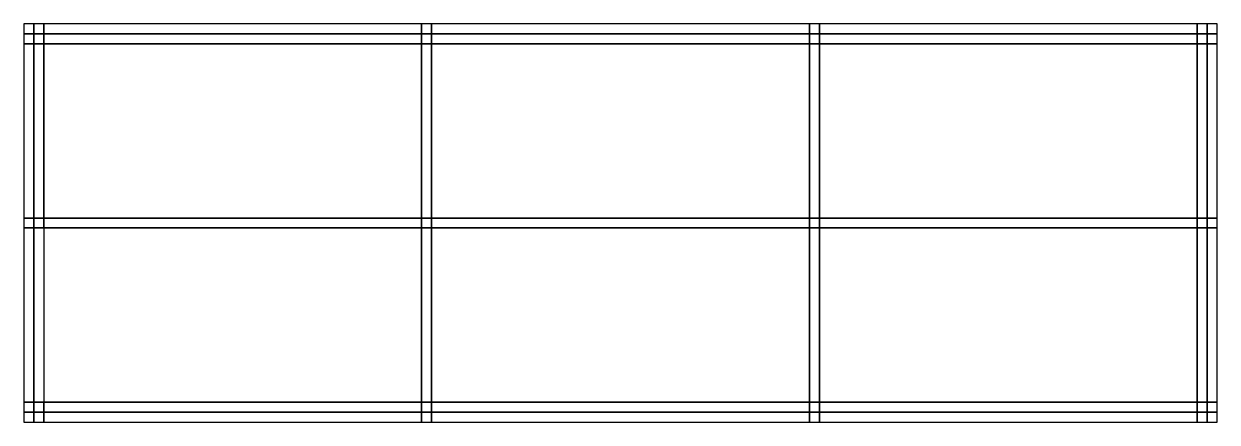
# Model space of a CAD drawing. Header units: metres. Extents: x 18 to 33, y 0 to 5.
import ezdxf

# ---------------------------------------------------------------- set-up
doc = ezdxf.new("R2010")
doc.units = ezdxf.units.M

msp = doc.modelspace()

# ---------------------------------------------------------------- linework, layer by layer
at = {"layer": 'GROUP0'}
for points in [[(18, 5, 0), (18, 4.875, 0), (18.125, 4.875, 0), (18.125, 5, 0), (18, 5, 0)], [(18.125, 5, 0), (18.125, 4.875, 0), (18.25, 4.875, 0), (18.25, 5, 0), (18.125, 5, 0)], [(18.25, 4.875, 0), (23, 4.875, 0), (23, 5, 0), (18.25, 5, 0), (18.25, 4.875, 0)], [(23, 5, 0), (23, 4.875, 0), (23.125, 4.875, 0), (23.125, 5, 0), (23, 5, 0)], [(23.125, 4.875, 0), (27.875, 4.875, 0), (27.875, 5, 0), (23.125, 5, 0), (23.125, 4.875, 0)], [(28, 4.75, 0), (32.75, 4.75, 0), (32.75, 4.875, 0), (32.875, 4.875, 0), (32.875, 4.75, 0), (33, 4.75, 0), (33, 4.875, 0), (32.875, 4.875, 0), (32.875, 5, 0), (32.75, 5, 0), (32.75, 4.875, 0), (28, 4.875, 0), (28, 4.75, 0), (27.875, 4.75, 0), (27.875, 4.875, 0), (23.125, 4.875, 0), (23.125, 4.75, 0), (27.875, 4.75, 0), (27.875, 2.5625, 0), (23.125, 2.5625, 0), (23.125, 2.4375, 0), (27.875, 2.4375, 0), (27.875, 2.5625, 0), (28, 2.5625, 0), (28, 4.75, 0)], [(27.875, 5, 0), (27.875, 4.875, 0), (28, 4.875, 0), (28, 5, 0), (27.875, 5, 0)], [(32.75, 5, 0), (28, 5, 0), (28, 4.875, 0), (32.75, 4.875, 0), (32.75, 5, 0)], [(33, 5, 0), (32.875, 5, 0), (32.875, 4.875, 0), (33, 4.875, 0), (33, 5, 0)], [(18, 4.75, 0), (18.125, 4.75, 0), (18.125, 4.875, 0), (18, 4.875, 0), (18, 4.75, 0)], [(18.25, 4.875, 0), (18.125, 4.875, 0), (18.125, 4.75, 0), (18.25, 4.75, 0), (18.25, 4.875, 0)], [(18.25, 4.75, 0), (23, 4.75, 0), (23, 4.875, 0), (18.25, 4.875, 0), (18.25, 4.75, 0)], [(23, 4.75, 0), (23.125, 4.75, 0), (23.125, 4.875, 0), (23, 4.875, 0), (23, 4.75, 0)], [(28, 4.875, 0), (27.875, 4.875, 0), (27.875, 4.75, 0), (28, 4.75, 0), (28, 4.875, 0)], [(32.75, 4.75, 0), (32.875, 4.75, 0), (32.875, 4.875, 0), (32.75, 4.875, 0), (32.75, 4.75, 0)], [(18, 4.75, 0), (18, 2.5625, 0), (18.125, 2.5625, 0), (18.125, 4.75, 0), (18, 4.75, 0)], [(18.25, 2.5625, 0), (18.25, 4.75, 0), (18.125, 4.75, 0), (18.125, 2.5625, 0), (18.25, 2.5625, 0)], [(18.25, 2.5625, 0), (23, 2.5625, 0), (23, 4.75, 0), (18.25, 4.75, 0), (18.25, 2.5625, 0)], [(23.125, 2.5625, 0), (23.125, 4.75, 0), (23, 4.75, 0), (23, 2.5625, 0), (23.125, 2.5625, 0)], [(23.125, 2.5625, 0), (27.875, 2.5625, 0), (27.875, 4.75, 0), (23.125, 4.75, 0), (23.125, 2.5625, 0)], [(32.875, 0, 0), (32.875, 0.125, 0), (32.75, 0.125, 0), (32.75, 0.25, 0), (32.875, 0.25, 0), (32.875, 2.4375, 0), (32.75, 2.4375, 0), (32.75, 2.5625, 0), (32.875, 2.5625, 0), (32.875, 4.75, 0), (32.75, 4.75, 0), (32.75, 2.5625, 0), (28, 2.5625, 0), (28, 2.4375, 0), (32.75, 2.4375, 0), (32.75, 0.25, 0), (28, 0.25, 0), (28, 2.4375, 0), (27.875, 2.4375, 0), (27.875, 0.25, 0), (28, 0.25, 0), (28, 0.125, 0), (27.875, 0.125, 0), (27.875, 0, 0), (28, 0, 0), (28, 0.125, 0), (32.75, 0.125, 0), (32.75, 0, 0), (32.875, 0, 0)], [(32.75, 4.75, 0), (28, 4.75, 0), (28, 2.5625, 0), (32.75, 2.5625, 0), (32.75, 4.75, 0)], [(32.875, 4.75, 0), (32.875, 2.5625, 0), (33, 2.5625, 0), (33, 4.75, 0), (32.875, 4.75, 0)], [(18.125, 2.5625, 0), (18, 2.5625, 0), (18, 2.4375, 0), (18.125, 2.4375, 0), (18.125, 2.5625, 0)], [(18.25, 2.4375, 0), (18.125, 2.4375, 0), (18.125, 2.5625, 0), (18.25, 2.5625, 0), (18.25, 2.4375, 0), (18.25, 0.25, 0), (23, 0.25, 0), (23, 2.4375, 0), (18.25, 2.4375, 0)], [(18.25, 2.4375, 0), (18.25, 2.5625, 0), (18.125, 2.5625, 0), (18.125, 2.4375, 0), (18.25, 2.4375, 0)], [(23, 2.4375, 0), (23, 0.25, 0), (23.125, 0.25, 0), (23.125, 2.4375, 0), (23, 2.4375, 0), (23, 2.5625, 0), (18.25, 2.5625, 0), (18.25, 2.4375, 0), (23, 2.4375, 0)], [(23, 2.5625, 0), (23.125, 2.5625, 0), (23.125, 2.4375, 0), (23.125, 0.25, 0), (27.875, 0.25, 0), (27.875, 2.4375, 0), (23.125, 2.4375, 0), (23, 2.4375, 0), (23, 2.5625, 0)], [(23.125, 2.4375, 0), (23.125, 2.5625, 0), (23, 2.5625, 0), (23, 2.4375, 0), (23.125, 2.4375, 0)], [(28, 2.4375, 0), (28, 2.5625, 0), (27.875, 2.5625, 0), (27.875, 2.4375, 0), (28, 2.4375, 0)], [(32.875, 2.4375, 0), (32.875, 2.5625, 0), (32.75, 2.5625, 0), (32.75, 2.4375, 0), (32.875, 2.4375, 0)], [(33, 2.5625, 0), (32.875, 2.5625, 0), (32.875, 2.4375, 0), (33, 2.4375, 0), (33, 2.5625, 0)], [(18.125, 0.25, 0), (18.125, 2.4375, 0), (18, 2.4375, 0), (18, 0.25, 0), (18.125, 0.25, 0)], [(18.25, 0, 0), (18.25, 0.125, 0), (18.125, 0.125, 0), (18.125, 0.25, 0), (18.25, 0.25, 0), (23, 0.25, 0), (23, 2.4375, 0), (18.25, 2.4375, 0), (18.125, 2.4375, 0), (18.125, 0.25, 0), (18, 0.25, 0), (18, 0.125, 0), (18.125, 0.125, 0), (18.125, 0, 0), (18.25, 0, 0)], [(32.75, 2.4375, 0), (28, 2.4375, 0), (28, 0.25, 0), (32.75, 0.25, 0), (32.75, 2.4375, 0)], [(33, 0.25, 0), (33, 2.4375, 0), (32.875, 2.4375, 0), (32.875, 0.25, 0), (33, 0.25, 0)], [(18.25, 0.125, 0), (18.25, 0.25, 0), (18.125, 0.25, 0), (18.125, 0.125, 0), (18.25, 0.125, 0)], [(23.125, 0, 0), (23.125, 0.125, 0), (23, 0.125, 0), (23, 0.25, 0), (18.25, 0.25, 0), (18.25, 0.125, 0), (23, 0.125, 0), (23, 0, 0), (23.125, 0, 0)], [(23.125, 0.25, 0), (23, 0.25, 0), (23, 0.125, 0), (23.125, 0.125, 0), (23.125, 0.25, 0)], [(23.125, 0.125, 0), (27.875, 0.125, 0), (27.875, 0.25, 0), (23.125, 0.25, 0), (23.125, 0.125, 0)], [(27.875, 0.25, 0), (27.875, 0.125, 0), (28, 0.125, 0), (28, 0.25, 0), (27.875, 0.25, 0)], [(32.875, 0.125, 0), (32.875, 0.25, 0), (32.75, 0.25, 0), (32.75, 0.125, 0), (32.875, 0.125, 0)], [(33, 0.25, 0), (32.875, 0.25, 0), (32.875, 0.125, 0), (33, 0.125, 0), (33, 0.25, 0)], [(18.125, 0, 0), (18.125, 0.125, 0), (18, 0.125, 0), (18, 0, 0), (18.125, 0, 0)], [(18.25, 0, 0), (23, 0, 0), (23, 0.125, 0), (18.25, 0.125, 0), (18.25, 0, 0)], [(23.125, 0, 0), (27.875, 0, 0), (27.875, 0.125, 0), (23.125, 0.125, 0), (23.125, 0, 0)], [(32.75, 0.125, 0), (28, 0.125, 0), (28, 0, 0), (32.75, 0, 0), (32.75, 0.125, 0)], [(33, 0.125, 0), (32.875, 0.125, 0), (32.875, 0, 0), (33, 0, 0), (33, 0.125, 0)]]:
    msp.add_polyline3d(points, dxfattribs=at)

doc.saveas('drawing.dxf')
